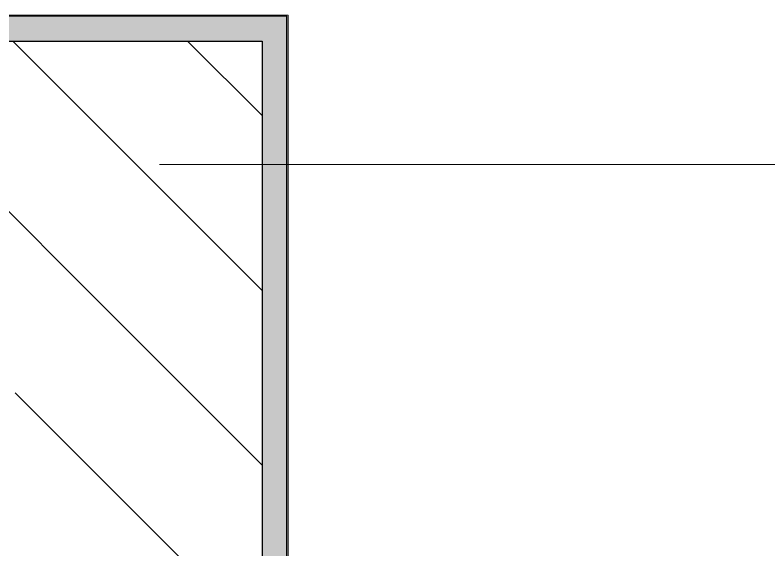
# Model space of a CAD drawing. Header units: millimetres. Extents: x 16345 to 138513, y -2470 to 23828.
# Drawn here: x 30710 to 31320, y 7488 to 7921 of the extents above; entities that cross this region are included whole.
import ezdxf

# ---------------------------------------------------------------- set-up
doc = ezdxf.new("R2010")
doc.units = ezdxf.units.MM
doc.linetypes.add('Осевая', pattern=[3175, 635, -476.25, 1587.5, -476.25])
doc.layers.add('A-WALL-3', color=7, linetype='Continuous', lineweight=25, true_color=0x3c3c3c)
doc.layers.add('A-WALL-FNSH-1', color=7, linetype='Continuous', lineweight=13, true_color=0x3c3c3c)
doc.layers.add('I-WALL', color=7, linetype='Continuous', lineweight=9)
doc.layers.add('Оси-2', color=7, linetype='Осевая', lineweight=9)
pattern_1 = [(135, (0, 0), (-70.71068, -70.71068), [])]
pattern_2 = [(0, (0, 0), (121.92, 30.48), [10.058, -81.382, 10.058, -81.382, -487.68]), (0, (0, 0), (121.92, 30.48), [-182.88, 10.058, -172.822, 10.058, -81.382, -213.36]), (0, (0, 0), (121.92, 30.48), [-457.2, 10.058, -50.902, 10.058, -142.342]), (120, (45.72, 15.24), (-87.356454, 90.345817), [10.058, -81.382, 10.058, -81.382, -487.68]), (120, (45.72, 15.24), (-87.356454, 90.345817), [-182.88, 10.058, -172.822, 10.058, -81.382, -213.36]), (120, (45.72, 15.24), (-87.356454, 90.345817), [-457.2, 10.058, -50.902, 10.058, -142.342]), (240, (60.96, 76.2), (-34.563546, -120.825817), [10.058, -81.382, 10.058, -81.382, -487.68]), (240, (60.96, 76.2), (-34.563546, -120.825817), [-182.88, 10.058, -172.822, 10.058, -81.382, -213.36]), (240, (60.96, 76.2), (-34.563546, -120.825817), [-457.2, 10.058, -50.902, 10.058, -142.342])]

msp = doc.modelspace()

# ---------------------------------------------------------------- hatches: boundary and pattern name
at = {"layer": 'I-WALL'}
h = msp.add_hatch(dxfattribs=at)
h.set_pattern_fill('FP_14', color=256, style=0, pattern_type=2)
h.set_pattern_definition(pattern_2)
h.paths.add_polyline_path([(30910, 7900), (30930, 7900), (30930, 7920), (27460, 7920), (27460, 7908), (27490, 7908), (27490, 7900), (30519.5, 7900)])
h.paths.add_polyline_path([(26330, 7900), (26330, 7908), (26360, 7908), (26360, 7920), (24370, 7920), (24370, 7900), (26160, 7900)])
h.paths.add_polyline_path([(22328.54, 7900), (22930, 7900), (22930, 7920), (20210, 7920), (20210, 7900), (21158.4, 7900)])
h = msp.add_hatch(dxfattribs=at)
h.set_pattern_fill('FP_3', color=256, style=0, pattern_type=2)
h.set_pattern_definition(pattern_1)
h.paths.add_polyline_path([(30710, 7700), (30910, 7700), (30910, 7900), (29809.74, 7900), (29809.74, 7700), (30519.5, 7700)])
h = msp.add_hatch(dxfattribs=at)
h.set_pattern_fill('FP_14', color=256, style=0, pattern_type=2)
h.set_pattern_definition(pattern_2)
h.paths.add_polyline_path([(30910, 100), (30930, 100), (30930, 7900), (30910, 7900), (30910, 494.14)])
h = msp.add_hatch(dxfattribs=at)
h.set_pattern_fill('FP_3', color=256, style=0, pattern_type=2)
h.set_pattern_definition(pattern_1)
h.paths.add_polyline_path([(30710, 100), (30910, 100), (30910, 7700), (30710, 7700), (30710, 140)])

# ---------------------------------------------------------------- linework, layer by layer
at = {"layer": 'A-WALL-3'}
for p, q in [((30930, 7920), (27460, 7920)), ((30930, 7473.4), (30930, 7920)), ((29209.74, 7900), (30910, 7900)), ((30910, 7900), (30910, -100))]:
    msp.add_line(p, q, dxfattribs=at)
at = {"layer": 'A-WALL-FNSH-1'}
for p, q in [((30931, 7921), (27460, 7921)), ((30931, 7473.4), (30931, 7921))]:
    msp.add_line(p, q, dxfattribs=at)
at = {"layer": 'Оси-2'}
msp.add_line((21301.98, 7800), (36260, 7800), dxfattribs=at)

doc.saveas('drawing.dxf')
